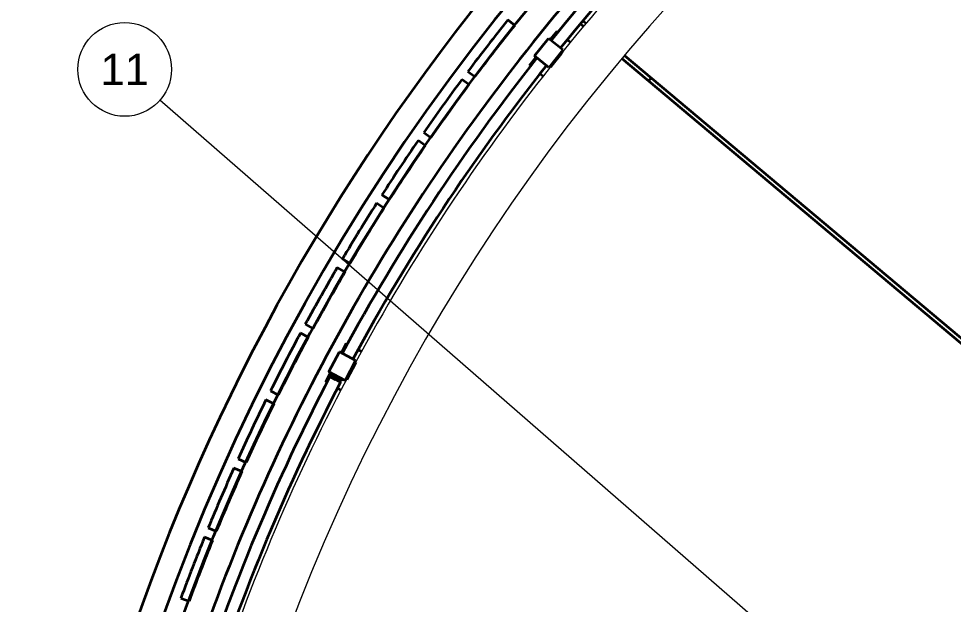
# Model space of a CAD drawing. Header units: millimetres. Extents: x 0 to 42050, y 0 to 29700.
# Drawn here: x 1980 to 5720, y 12416 to 14757 of the extents above; entities that cross this region are included whole.
import ezdxf

# ---------------------------------------------------------------- set-up
doc = ezdxf.new("R2010")
doc.units = ezdxf.units.MM
doc.header["$LTSCALE"] = 50
doc.layers.add('P_Cable Ducts (CD)', color=30, linetype='Continuous', lineweight=18, true_color=0xff7f00)
doc.layers.add('Symbol', color=7, linetype='Continuous', lineweight=18)
doc.layers.add('Visible', color=7, linetype='Continuous', lineweight=35)
doc.styles.add('Note Text', font='arial.ttf')

# ---------------------------------------------------------------- blocks, each defined once
blk = doc.blocks.new('Balloon43')
at = {"layer": 'Symbol'}
for p, q in [((105.811, 240.851), (50.914, 288.627)), ((106.139, 241.228), (105.483, 240.474)), ((107.697, 239.21), (106.139, 241.228)), ((105.483, 240.474), (107.697, 239.21)), ((105.811, 240.851), (107.697, 239.21))]:
    blk.add_line(p, q, dxfattribs=at)
at = {"layer": 'Symbol', "flags": 128}
blk.add_lwpolyline([(105.483, 240.474), (107.697, 239.21), (106.139, 241.228), (105.483, 240.474)], dxfattribs=at)
at = {"layer": 'Symbol'}
blk.add_circle((48.089, 291.085), 3.75, dxfattribs=at)
blk.add_solid([(105.483, 240.474), (107.697, 239.21), (106.139, 241.228), (105.483, 240.474)], dxfattribs=at)
at = {"layer": 'Symbol', "insert": (48.089, 291.085), "char_height": 2.5, "attachment_point": 5, "style": 'Note Text'}
blk.add_mtext('11', dxfattribs=at)

msp = doc.modelspace()

# ---------------------------------------------------------------- linework, layer by layer
at = {"layer": 'P_Cable Ducts (CD)'}
for centre, major_axis, start_param, end_param in [((10392.99, 9569.22), (1242.75, 7728.95), 0.4482162, 1.5079561), ((10392.99, 9569.22), (1274.5, 7926.4), 0.8726032, 1.0488058), ((10393.07, 9569.21), (1242.66, 7728.43), 1.030588, 1.032632), ((10392.99, 9569.22), (1274.5, 7926.4), 1.0587707, 1.234989), ((10392.99, 9569.22), (1274.5, 7926.4), 1.2449539, 1.4211825)]:
    msp.add_ellipse(centre, major_axis=major_axis, ratio=0.9999988, start_param=start_param, end_param=end_param, dxfattribs=at)
at = {"layer": 'Visible'}
for p, q in [((3965.11, 14730.45), (3937.86, 14752.41)), ((4240.34, 14726.44), (4227.88, 14736.9)), ((4238.16, 14749.15), (4250.63, 14738.69)), ((4133.25, 14705.95), (4107.6, 14673.97)), ((4137.01, 14702.94), (4133.25, 14705.95)), ((4044.43, 14607.98), (4100.74, 14678.19)), ((4157.68, 14632.52), (4100.74, 14678.19)), ((4107.6, 14673.97), (4106.98, 14673.19)), ((4187.35, 14662.56), (4174.69, 14672.71)), ((4157.68, 14632.52), (4101.37, 14562.31)), ((4150.48, 14620.34), (4154.24, 14625.03)), ((4152.68, 14626.28), (4154.24, 14625.03)), ((4152.82, 14618.47), (4158.46, 14625.49)), ((4154.55, 14628.62), (4158.46, 14625.49)), ((4024.39, 14570.21), (4050.04, 14602.2)), ((4101.37, 14562.31), (4044.43, 14607.98)), ((4050.67, 14602.98), (4050.04, 14602.2)), ((4150.48, 14620.34), (4111.69, 14571.98)), ((4114.03, 14570.1), (4152.82, 14618.47)), ((10064.38, 9839.49), (4393.96, 14597.54)), ((4404.25, 14609.79), (10074.66, 9851.75)), ((4028.15, 14567.2), (4024.39, 14570.21)), ((4104.5, 14566.21), (4108.4, 14563.08)), ((4106.38, 14568.55), (4107.94, 14567.3)), ((4111.69, 14571.98), (4107.94, 14567.3)), ((4114.03, 14570.1), (4108.4, 14563.08)), ((3781.9, 14493.37), (3753.87, 14514.34)), ((3777.83, 14546.37), (3805.86, 14525.41)), ((4078.42, 14526.88), (4065.83, 14536.98)), ((3601.43, 14302.62), (3630.2, 14282.68)), ((3607.42, 14249.8), (3578.65, 14269.74)), ((3433.99, 14052.62), (3463.47, 14033.74)), ((3441.9, 14000.06), (3412.42, 14018.93)), ((3275.75, 13796.71), (3305.89, 13778.92)), ((3285.56, 13744.47), (3255.41, 13762.26)), ((3126.9, 13535.22), (3157.67, 13518.53)), ((3138.6, 13483.37), (3107.83, 13500.06)), ((3291.1, 13458.18), (3271.8, 13422)), ((3295.35, 13455.91), (3291.1, 13458.18)), ((3351.77, 13425.82), (3337.97, 13433.18)), ((3221.92, 13345.47), (3264.27, 13424.88)), ((3328.68, 13390.53), (3264.27, 13424.88)), ((3271.8, 13422), (3271.33, 13421.12)), ((3328.68, 13390.53), (3286.33, 13311.12)), ((3323.86, 13377.23), (3294.69, 13322.53)), ((3297.33, 13321.12), (3326.51, 13375.82)), ((3323.86, 13377.23), (3326.69, 13382.53)), ((3324.92, 13383.47), (3326.69, 13382.53)), ((3326.33, 13386.12), (3330.74, 13383.76)), ((3326.51, 13375.82), (3330.74, 13383.76)), ((3209.21, 13304.65), (3228.51, 13340.82)), ((3286.33, 13311.12), (3221.92, 13345.47)), ((3268.51, 13303.46), (3225.72, 13325.87)), ((3228.98, 13341.7), (3228.51, 13340.82)), ((3228.96, 13324.19), (3228.91, 13325.33)), ((3228.96, 13324.19), (3247.12, 13314.67)), ((3228.96, 13324.19), (3228.96, 13324.18)), ((3271.75, 13309.64), (3228.98, 13332.09)), ((3232.21, 13330.39), (3231.24, 13329.78)), ((3232.21, 13330.4), (3232.21, 13330.39)), ((3232.21, 13330.39), (3250.37, 13320.87)), ((3288.69, 13315.53), (3293.1, 13313.18)), ((3290.1, 13318.18), (3291.86, 13317.23)), ((3294.69, 13322.53), (3291.86, 13317.23)), ((3297.33, 13321.12), (3293.1, 13313.18)), ((3213.47, 13302.38), (3209.21, 13304.65)), ((3269.84, 13272.31), (3256.09, 13279.65)), ((3265.28, 13305.15), (3266.24, 13305.76)), ((3268.52, 13311.34), (3268.57, 13310.2)), ((2987.64, 13268.5), (3019, 13252.94)), ((3001.22, 13217.11), (2969.86, 13232.66)), ((2858.16, 12996.89), (2890.06, 12982.49)), ((2873.59, 12946.03), (2841.7, 12960.44)), ((2738.63, 12720.77), (2771.03, 12707.53)), ((2755.9, 12670.5), (2723.5, 12683.74)), ((2629.21, 12440.49), (2662.07, 12428.43))]:
    msp.add_line(p, q, dxfattribs=at)
msp.add_circle((10400.33, 9568.04), 8250, dxfattribs=at)
for centre, radius, start, end in [((10400.33, 9568.04), 8420, 189.63897, 187.108321), ((10400.33, 9568.04), 8326.9, 263.582685, 174.288022), ((10400.33, 9568.04), 8099.15, 130.929113, 140.950964), ((10400.33, 9568.04), 8050.85, 130.931023, 140.949054), ((10400.33, 9568.04), 8150, 140.056241, 159.943759), ((10400.33, 9568.04), 8285, 141.262428, 143.066729), ((10400.33, 9568.04), 8250, 141.263015, 143.066142), ((10400.33, 9568.04), 8099.15, 141.587654, 151.609505), ((10400.33, 9568.04), 8050.85, 141.589564, 151.607595), ((10400.33, 9568.04), 8285, 143.343353, 145.147653), ((10400.33, 9568.04), 7695, 139.940433, 140.059567), ((10400.33, 9568.04), 8250, 143.34394, 145.147067), ((10400.33, 9568.04), 8285, 145.424278, 147.228578), ((10400.33, 9568.04), 8250, 145.424865, 147.227992), ((10400.33, 9568.04), 8285, 147.505203, 149.309503), ((10400.33, 9568.04), 8250, 147.50579, 149.308916), ((10400.33, 9568.04), 8285, 149.586128, 151.390428), ((10400.33, 9568.04), 8250, 149.586714, 151.389841), ((10400.33, 9568.04), 8285, 151.667052, 153.471353), ((10400.33, 9568.04), 8250, 151.667639, 153.470766), ((10400.33, 9568.04), 8099.15, 152.355853, 162.268046), ((3233.91, 13325.55), 5, 122.2113, 182.45074), ((10400.33, 9568.04), 8099.15, 152.246195, 152.306185), ((10400.33, 9568.04), 8050.85, 152.248105, 152.306185), ((10400.33, 9568.04), 8050.85, 152.355853, 162.266136), ((3263.58, 13309.99), 5, 302.2113, 2.45074), ((10400.33, 9568.04), 8285, 153.747977, 155.552278), ((10400.33, 9568.04), 8250, 153.748564, 155.551691), ((10400.33, 9568.04), 8285, 155.828902, 157.633203), ((10400.33, 9568.04), 8250, 155.829489, 157.632616), ((10400.33, 9568.04), 8285, 157.909827, 159.714127), ((10400.33, 9568.04), 8250, 157.910414, 159.713541)]:
    msp.add_arc(centre, radius, start, end, dxfattribs=at)

# ---------------------------------------------------------------- block references
at = {"layer": 'Symbol', "xscale": 50, "yscale": 50, "zscale": 50}
msp.add_blockref('Balloon43', (0, 0), dxfattribs=at)

doc.saveas('drawing.dxf')
